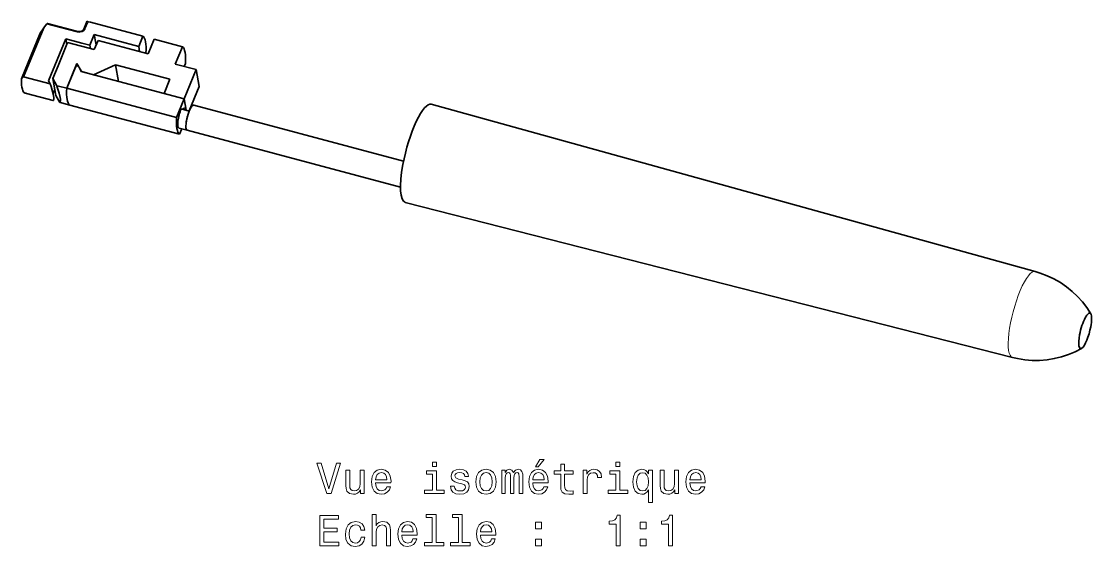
# Model space of a CAD drawing. Extents: x 291 to 1058, y 103 to 772.
# Drawn here: x 929 to 1053.2, y 663.8 to 724.6 of the extents above; entities that cross this region are included whole.
import ezdxf

# ---------------------------------------------------------------- set-up
doc = ezdxf.new("R2010")
doc.units = 0

msp = doc.modelspace()

# ---------------------------------------------------------------- linework, layer by layer
at = {"color": 7, "lineweight": 35, "ltscale": 0.15301}
msp.add_line((929.27, 718.2), (931.6, 723.86), dxfattribs=at)
at = {"color": 7, "lineweight": 35, "ltscale": 0.018055}
msp.add_line((931.2, 723.26), (931.6, 723.86), dxfattribs=at)
at = {"color": 7, "lineweight": 35, "ltscale": 0.013909}
msp.add_line((931.6, 723.86), (931.94, 724.3), dxfattribs=at)
at = {"color": 7, "lineweight": 13, "ltscale": 0.088008}
msp.add_line((931.94, 724.3), (935.34, 723.39), dxfattribs=at)
at = {"color": 7, "lineweight": 35, "ltscale": 0.087549}
msp.add_line((932.03, 724.38), (935.41, 723.48), dxfattribs=at)
at = {"color": 7, "lineweight": 35, "ltscale": 0.021335}
msp.add_line((936.25, 723.71), (936.58, 724.5), dxfattribs=at)
at = {"color": 7, "lineweight": 13, "ltscale": 0.021335}
msp.add_line((936.42, 723.74), (936.74, 724.53), dxfattribs=at)
at = {"color": 7, "lineweight": 35, "ltscale": 0.002726}
msp.add_line((936.58, 724.5), (936.62, 724.6), dxfattribs=at)
at = {"color": 7, "lineweight": 13, "ltscale": 0.001467}
msp.add_line((936.74, 724.53), (936.76, 724.58), dxfattribs=at)
at = {"color": 7, "lineweight": 35, "ltscale": 0.006384}
msp.add_line((937.01, 724.52), (936.76, 724.58), dxfattribs=at)
at = {"color": 7, "lineweight": 35, "ltscale": 0.157696}
msp.add_line((943.11, 722.9), (937.01, 724.52), dxfattribs=at)
at = {"color": 7, "lineweight": 35, "ltscale": 0.142939}
msp.add_line((929.02, 717.97), (931.2, 723.26), dxfattribs=at)
at = {"color": 7, "lineweight": 35, "ltscale": 0.131323}
msp.add_line((932.15, 717.74), (934.15, 722.59), dxfattribs=at)
at = {"color": 7, "lineweight": 35, "ltscale": 0.017595}
msp.add_line((934.27, 721.9), (934.15, 722.59), dxfattribs=at)
at = {"color": 7, "lineweight": 35, "ltscale": 0.048219}
msp.add_line((936.02, 722.1), (934.15, 722.59), dxfattribs=at)
at = {"color": 7, "lineweight": 35, "ltscale": 0.001118}
msp.add_line((936.25, 723.71), (936.23, 723.67), dxfattribs=at)
at = {"color": 7, "lineweight": 35, "ltscale": 0.033386}
msp.add_line((936.96, 721.85), (937.47, 723.08), dxfattribs=at)
at = {"color": 7, "lineweight": 35, "ltscale": 0.024605}
msp.add_line((937.64, 722.11), (937.47, 723.08), dxfattribs=at)
at = {"color": 7, "lineweight": 35, "ltscale": 0.133238}
msp.add_line((942.62, 721.71), (937.47, 723.08), dxfattribs=at)
at = {"color": 7, "lineweight": 35, "ltscale": 0.031958}
msp.add_line((942.62, 721.71), (943.11, 722.9), dxfattribs=at)
at = {"color": 7, "lineweight": 35, "ltscale": 0.073452}
msp.add_line((934.38, 722.17), (933.27, 719.45), dxfattribs=at)
at = {"color": 7, "lineweight": 35, "ltscale": 0.079944}
msp.add_line((934.38, 722.17), (937.47, 721.35), dxfattribs=at)
at = {"color": 7, "lineweight": 35, "ltscale": 0.024457}
msp.add_line((936.02, 722.1), (936.96, 721.85), dxfattribs=at)
at = {"color": 7, "lineweight": 35, "ltscale": 0.009732}
msp.add_line((937.03, 721.46), (936.96, 721.85), dxfattribs=at)
at = {"color": 7, "lineweight": 35, "ltscale": 0.028936}
msp.add_line((937.92, 722.42), (937.47, 721.35), dxfattribs=at)
at = {"color": 7, "lineweight": 35, "ltscale": 0.006441}
msp.add_line((937.64, 722.11), (937.69, 721.86), dxfattribs=at)
at = {"color": 7, "lineweight": 35, "ltscale": 0.150196}
msp.add_line((943.72, 720.87), (937.92, 722.42), dxfattribs=at)
at = {"color": 7, "lineweight": 35, "ltscale": 0.014598}
msp.add_line((942.72, 721.14), (942.62, 721.71), dxfattribs=at)
at = {"color": 7, "lineweight": 35, "ltscale": 0.045311}
msp.add_line((944.41, 722.55), (943.72, 720.87), dxfattribs=at)
at = {"color": 7, "lineweight": 35, "ltscale": 0.084788}
msp.add_line((947.69, 721.68), (944.41, 722.55), dxfattribs=at)
at = {"color": 7, "lineweight": 35, "ltscale": 0.054215}
msp.add_line((946.86, 719.67), (947.69, 721.68), dxfattribs=at)
at = {"color": 7, "lineweight": 35, "ltscale": 0.000288746}
msp.add_line((943.45, 720.95), (943.45, 720.96), dxfattribs=at)
at = {"color": 7, "lineweight": 35, "ltscale": 0.039525}
msp.add_line((933.27, 719.45), (932.66, 717.99), dxfattribs=at)
at = {"color": 7, "lineweight": 35, "ltscale": 0.077332}
msp.add_line((934.28, 716.87), (935.46, 719.73), dxfattribs=at)
at = {"color": 7, "lineweight": 35, "ltscale": 0.066583}
msp.add_line((934.28, 716.87), (935.29, 719.33), dxfattribs=at)
at = {"color": 7, "lineweight": 35, "ltscale": 0.006999}
msp.add_line((935.51, 719.45), (935.46, 719.73), dxfattribs=at)
at = {"color": 7, "lineweight": 35, "ltscale": 0.024242}
msp.add_line((935.46, 719.73), (935.93, 718.88), dxfattribs=at)
at = {"color": 7, "lineweight": 35, "ltscale": 0.015562}
msp.add_line((935.66, 719.36), (935.96, 718.82), dxfattribs=at)
at = {"color": 7, "lineweight": 35, "ltscale": 0.070288}
msp.add_line((939.93, 719.6), (937.37, 718.44), dxfattribs=at)
at = {"color": 7, "lineweight": 35, "ltscale": 0.0489}
msp.add_line((940.27, 717.67), (939.93, 719.6), dxfattribs=at)
at = {"color": 7, "lineweight": 35, "ltscale": 0.163083}
msp.add_line((939.93, 719.6), (946.24, 717.92), dxfattribs=at)
at = {"color": 7, "lineweight": 35, "ltscale": 0.062755}
msp.add_line((949.29, 719.03), (946.86, 719.67), dxfattribs=at)
at = {"color": 7, "lineweight": 35, "ltscale": 0.009191}
msp.add_line((947.89, 719.4), (948.03, 719.74), dxfattribs=at)
at = {"color": 7, "lineweight": 35, "ltscale": 0.09148}
msp.add_line((947.9, 715.64), (949.29, 719.03), dxfattribs=at)
at = {"color": 7, "lineweight": 35, "ltscale": 0.049211}
msp.add_line((949.63, 717.09), (949.29, 719.03), dxfattribs=at)
at = {"color": 7, "lineweight": 35, "ltscale": 0.079762}
for p, q in [((932.35, 717.38), (929.27, 718.2)), ((929.61, 716.26), (932.7, 715.44))]:
    msp.add_line(p, q, dxfattribs=at)
at = {"color": 7, "lineweight": 35, "ltscale": 0.010303}
msp.add_line((932.35, 717.38), (932.15, 717.74), dxfattribs=at)
at = {"color": 7, "lineweight": 35, "ltscale": 0.049212}
msp.add_line((932.66, 717.99), (933.01, 716.05), dxfattribs=at)
at = {"color": 7, "lineweight": 35, "ltscale": 0.023322}
for p, q in [((932.66, 717.99), (933.12, 717.17)), ((933.01, 716.05), (933.46, 715.24))]:
    msp.add_line(p, q, dxfattribs=at)
at = {"color": 7, "lineweight": 35, "ltscale": 0.308677}
msp.add_line((947.9, 715.64), (935.96, 718.82), dxfattribs=at)
at = {"color": 7, "lineweight": 35, "ltscale": 0.034331}
msp.add_line((937.37, 718.44), (936.04, 718.8), dxfattribs=at)
at = {"color": 7, "lineweight": 35, "ltscale": 0.04474}
msp.add_line((946.24, 717.92), (945.56, 716.27), dxfattribs=at)
at = {"color": 7, "lineweight": 35, "ltscale": 0.012645}
msp.add_line((932.69, 716.28), (932.88, 716.74), dxfattribs=at)
at = {"color": 7, "lineweight": 35, "ltscale": 0.005161}
for p, q in [((933.32, 717.12), (933.12, 717.17)), ((933.46, 715.24), (933.66, 715.18))]:
    msp.add_line(p, q, dxfattribs=at)
at = {"color": 7, "lineweight": 35, "ltscale": 0.024877}
msp.add_line((934.28, 716.87), (933.32, 717.12), dxfattribs=at)
at = {"color": 7, "lineweight": 35, "ltscale": 0.329233}
for p, q in [((947.01, 713.48), (934.28, 716.87)), ((947.35, 711.54), (934.62, 714.93))]:
    msp.add_line(p, q, dxfattribs=at)
at = {"color": 7, "lineweight": 35, "ltscale": 0.077129}
msp.add_line((948.46, 714.24), (949.63, 717.09), dxfattribs=at)
at = {"color": 7, "lineweight": 35, "ltscale": 0.024878}
msp.add_line((934.62, 714.93), (933.66, 715.18), dxfattribs=at)
at = {"color": 7, "lineweight": 35, "ltscale": 0.060564}
msp.add_line((947.9, 715.64), (945.56, 716.27), dxfattribs=at)
at = {"color": 7, "lineweight": 35, "ltscale": 0.058444}
msp.add_line((947.01, 713.48), (947.9, 715.64), dxfattribs=at)
at = {"color": 7, "lineweight": 35, "ltscale": 0.033522}
msp.add_line((947.9, 715.64), (948.13, 714.32), dxfattribs=at)
at = {"color": 7, "lineweight": 35, "ltscale": 0.033523}
msp.add_line((947.9, 715.64), (948.13, 714.32), dxfattribs=at)
at = {"color": 7, "lineweight": 35, "ltscale": 0.024226}
msp.add_line((947.54, 714.48), (948.47, 714.23), dxfattribs=at)
at = {"color": 7, "lineweight": 35}
for p, q in [((973.31, 708.45), (948.99, 714.92)), ((1046.53, 695.66), (976.53, 715.03)), ((972.95, 705.44), (948.22, 712.02)), ((1043.88, 685.71), (973.51, 703.66))]:
    msp.add_line(p, q, dxfattribs=at)
at = {"color": 7, "lineweight": 35, "ltscale": 0.024225}
msp.add_line((947.29, 712.27), (948.22, 712.02), dxfattribs=at)
at = {"color": 7, "lineweight": 35, "ltscale": 0.017201}
msp.add_line((947.35, 711.54), (947.61, 712.18), dxfattribs=at)
at = {"color": 7, "lineweight": 35}
for points in [[(936.76, 724.58), (936.67, 724.6), (936.63, 724.61), (936.62, 724.61), (936.62, 724.61), (936.62, 724.6), (936.62, 724.6)], [(936.23, 723.67), (936.17, 723.59), (936.02, 723.5), (935.85, 723.45), (935.62, 723.45), (935.41, 723.48)], [(929.08, 716.98), (929.04, 717.24), (929.02, 717.52), (929.02, 717.97)], [(929.08, 716.98), (929.13, 716.76), (929.19, 716.58), (929.3, 716.4)], [(932.75, 716.01), (932.63, 716.5), (932.45, 717.09), (932.35, 717.38)], [(933.51, 715.8), (933.4, 716.29), (933.22, 716.88), (933.12, 717.17)], [(932.75, 716.01), (932.77, 715.81), (932.78, 715.6), (932.74, 715.47), (932.7, 715.44)], [(933.51, 715.8), (933.54, 715.61), (933.54, 715.4), (933.5, 715.27), (933.46, 715.24)], [(1052.97, 690.77), (1052.52, 691.47), (1052, 692.14), (1051.43, 692.77), (1050.81, 693.36), (1050.14, 693.9), (1049.44, 694.38), (1048.69, 694.81), (1047.92, 695.17), (1047.12, 695.48), (1046.53, 695.66)], [(1051.91, 686.75), (1051.16, 686.37), (1050.38, 686.04), (1049.57, 685.78), (1048.74, 685.58), (1047.9, 685.44), (1047.04, 685.37), (1046.19, 685.37), (1045.33, 685.44), (1044.48, 685.57), (1043.88, 685.71)]]:
    msp.add_lwpolyline(points, dxfattribs=at)
at = {"color": 7, "lineweight": 13}
msp.add_lwpolyline([(936.39, 723.67), (936.35, 723.62), (936.24, 723.51), (936.07, 723.42), (935.84, 723.35), (935.72, 723.34), (935.48, 723.36), (935.34, 723.39)], dxfattribs=at)
for points in [[(965.54, 673.46), (964.66, 670.48), (963.76, 673.46), (963.28, 673.46), (964.41, 669.96), (964.91, 669.96), (966.02, 673.46)], [(977.13, 673.58), (976.66, 673.58), (976.66, 673.07), (977.13, 673.07)], [(988.6, 673.03), (988.9, 673.03), (989.6, 673.89), (989.1, 673.89)], [(991.53, 672.19), (991.53, 670.84), (991.56, 670.4), (991.71, 670.1), (991.99, 669.92), (992.47, 669.86), (992.99, 669.88), (992.99, 670.27), (992.61, 670.24), (992.26, 670.28), (992.07, 670.4), (991.99, 670.62), (991.98, 670.91), (991.98, 672.19), (992.99, 672.19), (992.99, 672.57), (991.98, 672.57), (991.98, 673.36), (991.53, 673.36), (991.53, 672.57), (990.77, 672.57), (990.77, 672.19)], [(998.38, 673.58), (997.91, 673.58), (997.91, 673.07), (998.38, 673.07)], [(968.74, 672.66), (968.3, 672.66), (968.3, 671.1), (968.24, 670.74), (968.1, 670.47), (967.87, 670.31), (967.57, 670.26), (967.34, 670.3), (967.19, 670.42), (967.1, 670.63), (967.08, 670.92), (967.08, 672.66), (966.64, 672.66), (966.64, 670.88), (966.65, 670.53), (966.75, 670.23), (967.04, 669.96), (967.51, 669.86), (967.76, 669.89), (967.98, 669.99), (968.16, 670.14), (968.32, 670.37), (968.32, 669.96), (968.74, 669.96)], [(970.08, 671.18), (971.85, 671.18), (971.86, 671.39), (971.77, 671.97), (971.55, 672.4), (971.2, 672.66), (970.73, 672.76), (970.27, 672.66), (969.92, 672.38), (969.69, 671.92), (969.61, 671.31), (969.69, 670.69), (969.91, 670.24), (970.26, 669.96), (970.72, 669.86), (971.11, 669.92), (971.43, 670.1), (971.67, 670.37), (971.81, 670.73), (971.37, 670.73), (971.28, 670.53), (971.14, 670.38), (970.77, 670.26), (970.48, 670.31), (970.27, 670.49), (970.13, 670.78), (970.08, 671.17)], [(970.08, 671.55), (970.13, 671.9), (970.27, 672.16), (970.47, 672.32), (970.75, 672.37), (971.01, 672.32), (971.22, 672.16), (971.35, 671.9), (971.39, 671.55)], [(977.12, 670.33), (977.12, 672.57), (975.98, 672.57), (975.98, 672.19), (976.67, 672.19), (976.67, 670.33), (975.76, 670.33), (975.76, 669.96), (978.03, 669.96), (978.03, 670.33)], [(980.12, 671.53), (979.69, 671.63), (979.38, 671.75), (979.27, 671.99), (979.3, 672.15), (979.41, 672.28), (979.58, 672.35), (979.82, 672.38), (980.06, 672.35), (980.25, 672.26), (980.37, 672.12), (980.42, 671.94), (980.85, 671.94), (980.85, 671.95), (980.78, 672.28), (980.57, 672.54), (980.25, 672.7), (979.82, 672.76), (979.4, 672.7), (979.08, 672.53), (978.89, 672.29), (978.83, 671.97), (978.87, 671.67), (979.01, 671.46), (979.24, 671.31), (979.58, 671.2), (980.08, 671.08), (980.38, 670.95), (980.46, 670.85), (980.49, 670.7), (980.44, 670.52), (980.32, 670.37), (980.13, 670.28), (979.86, 670.25), (979.59, 670.28), (979.39, 670.39), (979.25, 670.56), (979.19, 670.8), (978.76, 670.8), (978.84, 670.39), (979.04, 670.1), (979.37, 669.92), (979.82, 669.86), (980.3, 669.92), (980.65, 670.1), (980.86, 670.38), (980.93, 670.75), (980.88, 671.07), (980.72, 671.29), (980.46, 671.43)], [(981.7, 671.31), (981.78, 670.69), (982.01, 670.24), (982.38, 669.96), (982.88, 669.86), (983.36, 669.96), (983.73, 670.23), (983.96, 670.69), (984.05, 671.31), (983.96, 671.92), (983.73, 672.38), (983.36, 672.66), (982.88, 672.76), (982.38, 672.66), (982.01, 672.38), (981.78, 671.92)], [(982.15, 671.31), (982.2, 671.77), (982.34, 672.09), (982.57, 672.3), (982.88, 672.37), (983.18, 672.3), (983.4, 672.1), (983.55, 671.77), (983.6, 671.31), (983.55, 670.85), (983.4, 670.52), (983.18, 670.32), (982.88, 670.25), (982.57, 670.32), (982.34, 670.52), (982.2, 670.85)], [(984.69, 669.96), (985.1, 669.96), (985.1, 671.77), (985.12, 672.04), (985.2, 672.23), (985.32, 672.35), (985.47, 672.4), (985.59, 672.36), (985.67, 672.25), (985.71, 672.08), (985.72, 671.86), (985.72, 669.96), (986.11, 669.96), (986.11, 671.77), (986.13, 672.03), (986.21, 672.23), (986.33, 672.35), (986.48, 672.4), (986.6, 672.36), (986.68, 672.25), (986.73, 671.86), (986.73, 669.96), (987.14, 669.96), (987.14, 671.83), (987.12, 672.21), (987.04, 672.51), (986.87, 672.69), (986.61, 672.76), (986.3, 672.66), (986.07, 672.37), (985.88, 672.65), (985.57, 672.76), (985.28, 672.66), (985.08, 672.38), (985.08, 672.66), (984.69, 672.66)], [(988.29, 671.18), (990.07, 671.18), (990.07, 671.39), (989.99, 671.97), (989.77, 672.4), (989.42, 672.66), (988.95, 672.76), (988.49, 672.66), (988.14, 672.38), (987.91, 671.92), (987.83, 671.31), (987.9, 670.69), (988.13, 670.24), (988.48, 669.96), (988.93, 669.86), (989.33, 669.92), (989.65, 670.1), (989.89, 670.37), (990.02, 670.73), (989.58, 670.73), (989.49, 670.53), (989.36, 670.38), (988.99, 670.26), (988.7, 670.31), (988.48, 670.49), (988.34, 670.78), (988.29, 671.17)], [(988.29, 671.55), (988.35, 671.9), (988.48, 672.16), (988.69, 672.32), (988.96, 672.37), (989.23, 672.32), (989.44, 672.16), (989.56, 671.9), (989.61, 671.55)], [(994.14, 669.96), (994.59, 669.96), (994.59, 671.5), (994.63, 671.88), (994.77, 672.14), (994.99, 672.31), (995.29, 672.36), (995.51, 672.33), (995.67, 672.22), (995.78, 672.05), (995.81, 671.82), (996.26, 671.82), (996.2, 672.23), (996.03, 672.52), (995.76, 672.7), (995.38, 672.76), (995.12, 672.72), (994.9, 672.62), (994.7, 672.45), (994.55, 672.21), (994.55, 672.66), (994.14, 672.66)], [(998.37, 670.33), (998.37, 672.57), (997.23, 672.57), (997.23, 672.19), (997.92, 672.19), (997.92, 670.33), (997.02, 670.33), (997.02, 669.96), (999.29, 669.96), (999.29, 670.33)], [(1001.71, 672.24), (1001.56, 672.47), (1001.38, 672.63), (1001.17, 672.72), (1000.93, 672.76), (1000.51, 672.66), (1000.17, 672.38), (999.96, 671.92), (999.88, 671.31), (999.96, 670.7), (1000.17, 670.24), (1000.51, 669.96), (1000.93, 669.86), (1001.17, 669.89), (1001.37, 669.98), (1001.55, 670.13), (1001.71, 670.37), (1001.71, 668.91), (1002.16, 668.91), (1002.16, 672.66), (1001.71, 672.66)], [(1000.33, 671.31), (1000.38, 671.76), (1000.52, 672.09), (1000.73, 672.29), (1001.01, 672.36), (1001.3, 672.29), (1001.52, 672.09), (1001.66, 671.77), (1001.71, 671.31), (1001.66, 670.85), (1001.52, 670.53), (1001.3, 670.32), (1001.01, 670.26), (1000.73, 670.32), (1000.52, 670.53), (1000.38, 670.86)], [(1005.17, 672.66), (1004.73, 672.66), (1004.73, 671.1), (1004.68, 670.74), (1004.53, 670.47), (1004.3, 670.31), (1004.01, 670.26), (1003.77, 670.3), (1003.62, 670.42), (1003.53, 670.63), (1003.51, 670.92), (1003.51, 672.66), (1003.07, 672.66), (1003.07, 670.88), (1003.08, 670.53), (1003.18, 670.23), (1003.47, 669.96), (1003.94, 669.86), (1004.19, 669.89), (1004.41, 669.99), (1004.6, 670.14), (1004.75, 670.37), (1004.75, 669.96), (1005.17, 669.96)], [(1006.51, 671.18), (1008.28, 671.18), (1008.29, 671.39), (1008.21, 671.97), (1007.99, 672.4), (1007.63, 672.66), (1007.16, 672.76), (1006.7, 672.66), (1006.35, 672.38), (1006.12, 671.92), (1006.04, 671.31), (1006.12, 670.69), (1006.35, 670.24), (1006.69, 669.96), (1007.15, 669.86), (1007.54, 669.92), (1007.86, 670.1), (1008.1, 670.37), (1008.24, 670.73), (1007.8, 670.73), (1007.71, 670.53), (1007.58, 670.38), (1007.2, 670.26), (1006.92, 670.31), (1006.7, 670.49), (1006.56, 670.78), (1006.51, 671.17)], [(1006.51, 671.55), (1006.56, 671.9), (1006.7, 672.16), (1006.91, 672.32), (1007.18, 672.37), (1007.45, 672.32), (1007.65, 672.16), (1007.78, 671.9), (1007.82, 671.55)], [(963.6, 663.91), (965.82, 663.91), (965.82, 664.33), (964.06, 664.33), (964.06, 665.52), (965.63, 665.52), (965.63, 665.94), (964.06, 665.94), (964.06, 666.98), (965.78, 666.98), (965.78, 667.41), (963.6, 667.41)], [(969.69, 663.91), (970.13, 663.91), (970.13, 665.47), (970.18, 665.83), (970.32, 666.09), (970.55, 666.25), (970.85, 666.31), (971.09, 666.26), (971.25, 666.13), (971.32, 665.9), (971.35, 665.6), (971.35, 663.91), (971.79, 663.91), (971.79, 665.69), (971.77, 666.05), (971.68, 666.34), (971.38, 666.62), (970.92, 666.71), (970.67, 666.68), (970.45, 666.58), (970.27, 666.43), (970.13, 666.22), (970.13, 667.53), (969.69, 667.53)], [(976.64, 667.16), (976.64, 664.28), (975.73, 664.28), (975.73, 663.91), (977.99, 663.91), (977.99, 664.28), (977.09, 664.28), (977.09, 667.53), (975.95, 667.53), (975.95, 667.16)], [(979.68, 667.16), (979.68, 664.28), (978.76, 664.28), (978.76, 663.91), (981.03, 663.91), (981.03, 664.28), (980.12, 664.28), (980.12, 667.53), (978.98, 667.53), (978.98, 667.16)], [(997.96, 663.91), (998.42, 663.91), (998.42, 667.43), (998.08, 667.43), (997.99, 667.13), (997.81, 666.92), (997.53, 666.8), (997.15, 666.76), (997.15, 666.4), (997.96, 666.4)], [(1004.04, 663.91), (1004.5, 663.91), (1004.5, 667.43), (1004.15, 667.43), (1004.06, 667.13), (1003.88, 666.92), (1003.6, 666.8), (1003.22, 666.76), (1003.22, 666.4), (1004.04, 666.4)], [(968.38, 665.72), (968.81, 665.72), (968.72, 666.12), (968.51, 666.44), (968.17, 666.64), (967.73, 666.71), (967.25, 666.61), (966.88, 666.33), (966.65, 665.87), (966.57, 665.26), (966.64, 664.64), (966.87, 664.19), (967.23, 663.91), (967.72, 663.81), (968.15, 663.89), (968.49, 664.1), (968.72, 664.43), (968.82, 664.88), (968.4, 664.88), (968.32, 664.59), (968.18, 664.38), (967.98, 664.25), (967.73, 664.21), (967.42, 664.28), (967.2, 664.48), (967.06, 664.81), (967.02, 665.27), (967.06, 665.72), (967.21, 666.05), (967.43, 666.25), (967.73, 666.32), (967.99, 666.28), (968.19, 666.16), (968.32, 665.97)], [(973.11, 665.13), (974.89, 665.13), (974.89, 665.34), (974.81, 665.92), (974.59, 666.35), (974.24, 666.62), (973.77, 666.71), (973.31, 666.61), (972.96, 666.33), (972.73, 665.87), (972.65, 665.27), (972.72, 664.64), (972.95, 664.19), (973.3, 663.91), (973.75, 663.81), (974.15, 663.88), (974.47, 664.05), (974.71, 664.32), (974.84, 664.69), (974.4, 664.69), (974.31, 664.48), (974.18, 664.33), (973.81, 664.21), (973.52, 664.27), (973.3, 664.44), (973.16, 664.73), (973.11, 665.12)], [(973.11, 665.51), (973.17, 665.86), (973.3, 666.11), (973.51, 666.27), (973.78, 666.32), (974.05, 666.27), (974.26, 666.11), (974.38, 665.86), (974.43, 665.51)], [(982.22, 665.13), (983.99, 665.13), (984, 665.34), (983.92, 665.92), (983.7, 666.35), (983.34, 666.62), (982.88, 666.71), (982.42, 666.61), (982.06, 666.33), (981.84, 665.87), (981.76, 665.27), (981.83, 664.64), (982.06, 664.19), (982.41, 663.91), (982.86, 663.81), (983.25, 663.88), (983.58, 664.05), (983.81, 664.32), (983.95, 664.69), (983.51, 664.69), (983.42, 664.48), (983.29, 664.33), (982.92, 664.21), (982.63, 664.27), (982.41, 664.44), (982.27, 664.73), (982.22, 665.12)], [(982.22, 665.51), (982.27, 665.86), (982.41, 666.11), (982.62, 666.27), (982.89, 666.32), (983.16, 666.27), (983.36, 666.11), (983.49, 665.86), (983.54, 665.51)], [(988.6, 665.87), (989.3, 665.87), (989.3, 666.62), (988.6, 666.62)], [(1000.74, 665.87), (1001.44, 665.87), (1001.44, 666.62), (1000.74, 666.62)], [(988.6, 663.91), (989.3, 663.91), (989.3, 664.66), (988.6, 664.66)], [(1000.74, 663.91), (1001.44, 663.91), (1001.44, 664.66), (1000.74, 664.66)]]:
    msp.add_lwpolyline(points, close=True, dxfattribs=at)
msp.add_arc((935.94, 723.93), 0.512, 329.3619, 337.528, dxfattribs=at)
at = {"color": 7, "lineweight": 35}
for centre, radius, start, end in [((922.58, 725.28), 9.74, 311.4024, 313.385), ((931.17, 720.24), 4.28, 244.0115, 248.5918), ((948.06, 714.45), 0.111, 209.7441, 242.4229)]:
    msp.add_arc(centre, radius, start, end, dxfattribs=at)
for centre, major_axis, ratio, start_param, end_param in [((931.91, 724.21), (0.121, 0.175), 0.123905, 0.044373, 1.126008), ((941.71, 718.11), (-1.29, -4.84), 0.247023, 2.652433, 3.04141), ((941.71, 718.11), (1.29, 4.84), 0.247023, 5.405049, 5.794026), ((946.29, 716.89), (-1.29, -4.84), 0.247023, 2.263457, 3.04141), ((935.48, 719.28), (0.197, 0.035), 0.855372, 0.288313, 2.644507), ((936.11, 718.96), (0.197, 0.035), 0.855372, 3.429905, 4.215303), ((936.02, 719.71), (1.29, 4.84), 0.247023, 2.263457, 3.04141), ((936.02, 719.71), (1.29, 4.84), 0.247023, 2.263457, 3.04141), ((975.02, 709.35), (-1.51, -5.68), 0.247023, 3.139139, 5.008628), ((947.67, 713.72), (-0.39, -1.45), 0.247023, 4.22323, 6.283191), ((948.61, 713.47), (0.39, 1.45), 0.247023, 0.296239, 3.141598), ((948.61, 713.47), (-0.39, -1.45), 0.247023, 4.22323, 6.283191), ((948.61, 713.47), (0.39, 1.45), 0.247023, 0.000006, 0.296239), ((948.75, 716.33), (-1.29, -4.84), 0.247023, 5.405049, 6.183002), ((975.02, 709.35), (-1.51, -5.68), 0.247023, 5.008628, 6.285703), ((1052.32, 688.79), (-0.55, -2.06), 0.247023, 1.867035, 5.008628), ((1052.32, 688.79), (-0.55, -2.06), 0.247023, 5.008628, 8.15022)]:
    msp.add_ellipse(centre, major_axis=major_axis, ratio=ratio, start_param=start_param, end_param=end_param, dxfattribs=at)
at = {"color": 7, "lineweight": 13}
for centre, major_axis, ratio, start_param, end_param in [((935.36, 723.29), (0.051, 0.193), 0.247023, 0.000005, 1.081637), ((936.4, 723.57), (0.172, -0.102), 0.418013, 1.914294, 3.146011), ((936.44, 723.64), (-0.185, 0.076), 0.455322, 4.993528, 6.283183), ((947.67, 713.72), (-0.231, -0.87), 0.247023, 2.479256, 3.812691), ((1045.2, 690.68), (-1.32, -4.98), 0.247023, 3.139139, 6.285703)]:
    msp.add_ellipse(centre, major_axis=major_axis, ratio=ratio, start_param=start_param, end_param=end_param, dxfattribs=at)

doc.saveas('drawing.dxf')
